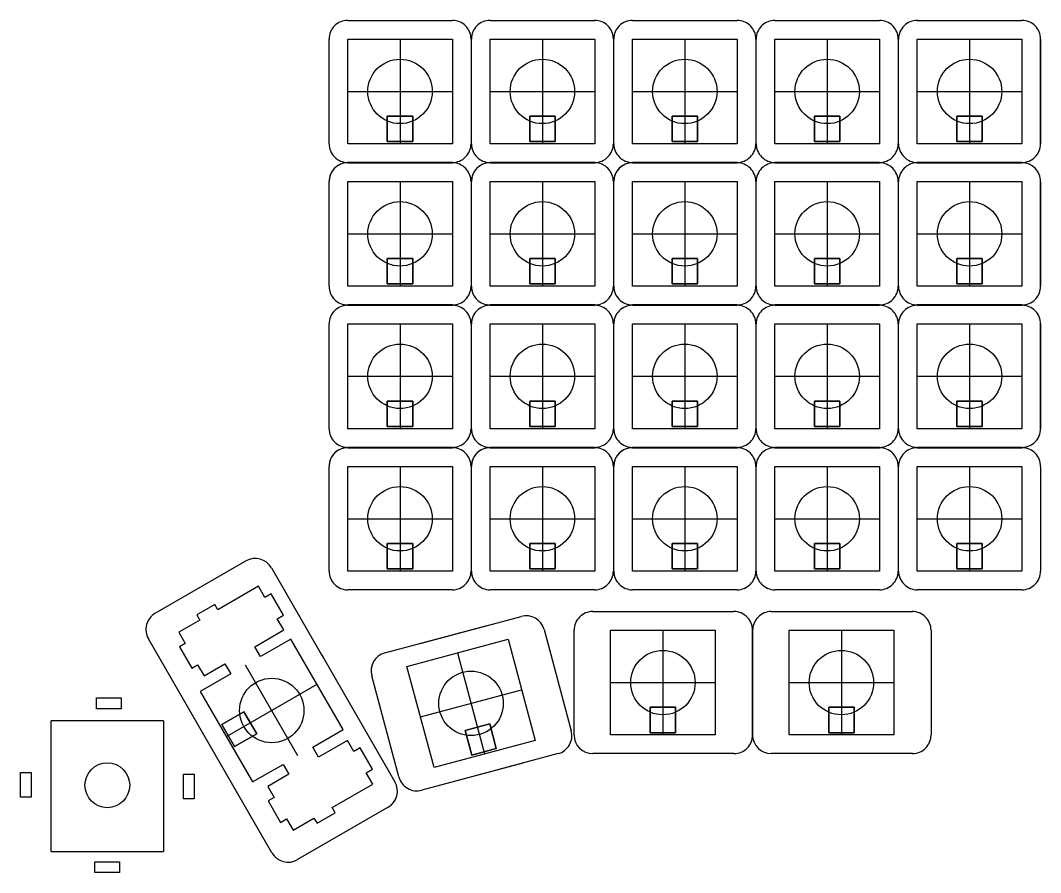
# Model space of a CAD drawing. Header units: millimetres. Extents: x -214 to 166, y 2 to 135.
# Drawn here: x 29.2 to 165.7, y 2.1 to 116.1 of the extents above; entities that cross this region are included whole.
import ezdxf

# ---------------------------------------------------------------- set-up
doc = ezdxf.new("R2010")
doc.units = ezdxf.units.MM
doc.layers.add('livello 7', color=6, linetype='Continuous', lineweight=25, true_color=0xff00ff)

msp = doc.modelspace()

# ---------------------------------------------------------------- linework, layer by layer
at = {"layer": 'livello 7', "color": 6, "true_color": 0xff00ff, "flags": 128}
for points in [[(73.02, 116.1, 0.414214), (70.52, 113.6)], [(89.52, 113.6, 0.414214), (87.02, 116.1)], [(92.07, 116.1, 0.414214), (89.57, 113.6)], [(108.57, 113.6, 0.414214), (106.07, 116.1)], [(111.12, 116.1, 0.414214), (108.62, 113.6)], [(127.62, 113.6, 0.414214), (125.12, 116.1)], [(130.17, 116.1, 0.414214), (127.67, 113.6)], [(146.67, 113.6, 0.414214), (144.17, 116.1)], [(149.22, 116.1, 0.414214), (146.72, 113.6)], [(149.22, 116.1, 0.414214), (146.72, 113.6)], [(165.72, 113.6, 0.414214), (163.22, 116.1)], [(165.72, 113.6, 0.414214), (163.22, 116.1)], [(70.52, 99.6, 0.414214), (73.02, 97.1)], [(87.02, 97.1, 0.414214), (89.52, 99.6)], [(89.57, 99.6, 0.414214), (92.07, 97.1)], [(106.07, 97.1, 0.414214), (108.57, 99.6)], [(108.62, 99.6, 0.414214), (111.12, 97.1)], [(125.12, 97.1, 0.414214), (127.62, 99.6)], [(127.67, 99.6, 0.414214), (130.17, 97.1)], [(144.17, 97.1, 0.414214), (146.67, 99.6)], [(146.72, 99.6, 0.414214), (149.22, 97.1)], [(146.72, 99.6, 0.414214), (149.22, 97.1)], [(163.22, 97.1, 0.414214), (165.72, 99.6)], [(163.22, 97.1, 0.414214), (165.72, 99.6)], [(73.02, 97.05, 0.414214), (70.52, 94.55)], [(73.02, 97.05, 0.41419), (70.52, 94.55)], [(89.52, 94.55, 0.414214), (87.02, 97.05)], [(89.52, 94.55, 0.414214), (87.02, 97.05)], [(92.07, 97.05, 0.414214), (89.57, 94.55)], [(92.07, 97.05, 0.41419), (89.57, 94.55)], [(108.57, 94.55, 0.414214), (106.07, 97.05)], [(108.57, 94.55, 0.414214), (106.07, 97.05)], [(111.12, 97.05, 0.414214), (108.62, 94.55)], [(111.12, 97.05, 0.41419), (108.62, 94.55)], [(127.62, 94.55, 0.414214), (125.12, 97.05)], [(127.62, 94.55, 0.414214), (125.12, 97.05)], [(130.17, 97.05, 0.414225), (127.67, 94.55)], [(130.17, 97.05, 0.414214), (127.67, 94.55)], [(146.67, 94.55, 0.414214), (144.17, 97.05)], [(146.67, 94.55, 0.414214), (144.17, 97.05)], [(149.22, 97.05, 0.414225), (146.72, 94.55)], [(149.22, 97.05, 0.414214), (146.72, 94.55)], [(149.22, 97.05, 0.414214), (146.72, 94.55)], [(165.72, 94.55, 0.414214), (163.22, 97.05)], [(70.52, 80.55, 0.414214), (73.02, 78.05)], [(87.02, 78.05, 0.414214), (89.52, 80.55)], [(89.57, 80.55, 0.414214), (92.07, 78.05)], [(106.07, 78.05, 0.414214), (108.57, 80.55)], [(108.62, 80.55, 0.414214), (111.12, 78.05)], [(125.12, 78.05, 0.414214), (127.62, 80.55)], [(127.67, 80.55, 0.414214), (130.17, 78.05)], [(144.17, 78.05, 0.414214), (146.67, 80.55)], [(146.72, 80.55, 0.414214), (149.22, 78.05)], [(146.72, 80.55, 0.414214), (149.22, 78.05)], [(163.22, 78.05, 0.414214), (165.72, 80.55)], [(163.22, 78.05, 0.414214), (165.72, 80.55)], [(73.02, 78, 0.414214), (70.52, 75.5)], [(73.02, 78, 0.414214), (70.52, 75.5)], [(89.52, 75.5, 0.414214), (87.02, 78)], [(89.52, 75.5, 0.414214), (87.02, 78)], [(92.07, 78, 0.414214), (89.57, 75.5)], [(92.07, 78, 0.414214), (89.57, 75.5)], [(108.57, 75.5, 0.414214), (106.07, 78)], [(108.57, 75.5, 0.414214), (106.07, 78)], [(111.12, 78, 0.414214), (108.62, 75.5)], [(111.12, 78, 0.414214), (108.62, 75.5)], [(127.62, 75.5, 0.414214), (125.12, 78)], [(127.62, 75.5, 0.414214), (125.12, 78)], [(130.17, 78, 0.414214), (127.67, 75.5)], [(130.17, 78, 0.414214), (127.67, 75.5)], [(146.67, 75.5, 0.414214), (144.17, 78)], [(146.67, 75.5, 0.414214), (144.17, 78)], [(149.22, 78, 0.414214), (146.72, 75.5)], [(149.22, 78, 0.414214), (146.72, 75.5)], [(149.22, 78, 0.414214), (146.72, 75.5)], [(165.72, 75.5, 0.414214), (163.22, 78)], [(165.72, 75.5, 0.414214), (163.22, 78)], [(165.72, 75.5, 0.414214), (163.22, 78)], [(70.52, 61.5, 0.414214), (73.02, 59)], [(87.02, 59, 0.414214), (89.52, 61.5)], [(89.57, 61.5, 0.414214), (92.07, 59)], [(106.07, 59, 0.414214), (108.57, 61.5)], [(108.62, 61.5, 0.414214), (111.12, 59)], [(125.12, 59, 0.414214), (127.62, 61.5)], [(127.67, 61.5, 0.414214), (130.17, 59)], [(144.17, 59, 0.414214), (146.67, 61.5)], [(146.72, 61.5, 0.414214), (149.22, 59)], [(146.72, 61.5, 0.414214), (149.22, 59)], [(163.22, 59, 0.414214), (165.72, 61.5)], [(163.22, 59, 0.414214), (165.72, 61.5)], [(73.02, 58.95, 0.414214), (70.52, 56.45)], [(73.02, 58.95, 0.41419), (70.52, 56.45)], [(89.52, 56.45, 0.414214), (87.02, 58.95)], [(89.52, 56.45, 0.414214), (87.02, 58.95)], [(92.07, 58.95, 0.414214), (89.57, 56.45)], [(92.07, 58.95, 0.41419), (89.57, 56.45)], [(108.57, 56.45, 0.414214), (106.07, 58.95)], [(108.57, 56.45, 0.414214), (106.07, 58.95)], [(111.12, 58.95, 0.414214), (108.62, 56.45)], [(111.12, 58.95, 0.41419), (108.62, 56.45)], [(127.62, 56.45, 0.414214), (125.12, 58.95)], [(127.62, 56.45, 0.414214), (125.12, 58.95)], [(130.17, 58.95, 0.414214), (127.67, 56.45)], [(130.17, 58.95, 0.414225), (127.67, 56.45)], [(146.67, 56.45, 0.414214), (144.17, 58.95)], [(146.67, 56.45, 0.414214), (144.17, 58.95)], [(149.22, 58.95, 0.414214), (146.72, 56.45)], [(149.22, 58.95, 0.414225), (146.72, 56.45)], [(149.22, 58.95, 0.414214), (146.72, 56.45)], [(165.72, 56.45, 0.414214), (163.22, 58.95)], [(165.72, 56.45, 0.414214), (163.22, 58.95)], [(165.72, 56.45, 0.414214), (163.22, 58.95)], [(62.81, 42.89, 0.41417), (59.4, 43.81)], [(70.52, 42.45, 0.414214), (73.02, 39.95)], [(87.02, 39.95, 0.414214), (89.52, 42.45)], [(89.57, 42.45, 0.414214), (92.07, 39.95)], [(106.07, 39.95, 0.414214), (108.57, 42.45)], [(108.62, 42.45, 0.414214), (111.12, 39.95)], [(125.12, 39.95, 0.414214), (127.62, 42.45)], [(127.67, 42.45, 0.414214), (130.17, 39.95)], [(144.17, 39.95, 0.414214), (146.67, 42.45)], [(146.72, 42.45, 0.414214), (149.22, 39.95)], [(146.72, 42.45, 0.414214), (149.22, 39.95)], [(163.22, 39.95, 0.414214), (165.72, 42.45)], [(163.22, 39.95, 0.414214), (165.72, 42.45)], [(105.81, 37.04, 0.414214), (103.31, 34.54)], [(127.19, 34.54, 0.414225), (124.69, 37.04)], [(129.69, 37.04, 0.414214), (127.19, 34.54)], [(151.07, 34.54, 0.414225), (148.57, 37.04)], [(47.27, 36.81, 0.414217), (46.36, 33.39)], [(99.3, 34.63, 0.414198), (96.24, 36.39)], [(78, 31.51, 0.414207), (76.23, 28.44)], [(101.16, 18.04, 0.414222), (102.92, 21.1)], [(103.31, 20.54, 0.414202), (105.81, 18.04)], [(124.69, 18.04, 0.414214), (127.19, 20.54)], [(127.19, 20.54, 0.414202), (129.69, 18.04)], [(148.57, 18.04, 0.414214), (151.07, 20.54)], [(78.42, 10.86, 0.414198), (79.34, 14.27)], [(79.86, 14.92, 0.414222), (82.92, 13.15)], [(62.88, 4.77, 0.414198), (66.3, 3.86)]]:
    msp.add_lwpolyline(points, format="xyb", dxfattribs=at)
for points in [[(73.02, 116.1), (87.02, 116.1)], [(92.07, 116.1), (106.07, 116.1)], [(111.12, 116.1), (125.12, 116.1)], [(130.17, 116.1), (144.17, 116.1)], [(149.22, 116.1), (163.22, 116.1)], [(149.22, 116.1), (163.22, 116.1)], [(70.52, 99.6), (70.52, 113.6)], [(73.02, 99.6), (73.02, 113.6)], [(73.02, 113.6), (87.02, 113.6)], [(80.02, 113.6), (80.02, 99.6)], [(87.02, 113.6), (87.02, 99.6)], [(89.52, 113.6), (89.52, 99.6)], [(89.57, 99.6), (89.57, 113.6)], [(92.07, 113.6), (106.07, 113.6)], [(92.07, 99.6), (92.07, 113.6)], [(99.07, 113.6), (99.07, 99.6)], [(106.07, 113.6), (106.07, 99.6)], [(108.57, 113.6), (108.57, 99.6)], [(108.62, 99.6), (108.62, 113.6)], [(111.12, 99.6), (111.12, 113.6)], [(111.12, 113.6), (125.12, 113.6)], [(118.12, 113.6), (118.12, 99.6)], [(125.12, 113.6), (125.12, 99.6)], [(127.62, 113.6), (127.62, 99.6)], [(127.67, 99.6), (127.67, 113.6)], [(130.17, 113.6), (144.17, 113.6)], [(130.17, 99.6), (130.17, 113.6)], [(137.17, 113.6), (137.17, 99.6)], [(144.17, 113.6), (144.17, 99.6)], [(146.67, 113.6), (146.67, 99.6)], [(146.72, 99.6), (146.72, 113.6)], [(146.72, 99.6), (146.72, 113.6)], [(149.22, 99.6), (149.22, 113.6)], [(149.22, 113.6), (163.22, 113.6)], [(149.22, 99.6), (149.22, 113.6)], [(149.22, 113.6), (163.22, 113.6)], [(156.22, 113.6), (156.22, 99.6)], [(156.22, 113.6), (156.22, 99.6)], [(163.22, 113.6), (163.22, 99.6)], [(163.22, 113.6), (163.22, 99.6)], [(165.72, 99.6), (165.72, 113.6)], [(165.72, 113.6), (165.72, 99.6)], [(73.02, 106.6), (87.02, 106.6)], [(92.07, 106.6), (106.07, 106.6)], [(111.12, 106.6), (125.12, 106.6)], [(130.17, 106.6), (144.17, 106.6)], [(149.22, 106.6), (163.22, 106.6)], [(149.22, 106.6), (163.22, 106.6)], [(78.32, 99.9), (78.32, 103.3)], [(78.32, 103.3), (81.72, 103.3)], [(81.72, 103.3), (78.32, 103.3)], [(78.32, 103.3), (78.32, 99.9)], [(81.72, 103.3), (81.72, 99.9)], [(81.72, 99.9), (81.72, 103.3)], [(97.37, 99.9), (97.37, 103.3)], [(97.37, 103.3), (100.77, 103.3)], [(100.77, 103.3), (97.37, 103.3)], [(97.37, 103.3), (97.37, 99.9)], [(100.77, 103.3), (100.77, 99.9)], [(100.77, 99.9), (100.77, 103.3)], [(116.42, 99.9), (116.42, 103.3)], [(116.42, 103.3), (119.82, 103.3)], [(119.82, 103.3), (116.42, 103.3)], [(116.42, 103.3), (116.42, 99.9)], [(119.82, 103.3), (119.82, 99.9)], [(119.82, 99.9), (119.82, 103.3)], [(135.47, 99.9), (135.47, 103.3)], [(135.47, 103.3), (138.87, 103.3)], [(138.87, 103.3), (135.47, 103.3)], [(135.47, 103.3), (135.47, 99.9)], [(138.87, 103.3), (138.87, 99.9)], [(138.87, 99.9), (138.87, 103.3)], [(154.52, 99.9), (154.52, 103.3)], [(154.52, 103.3), (157.92, 103.3)], [(157.92, 103.3), (154.52, 103.3)], [(154.52, 103.3), (154.52, 99.9)], [(157.92, 103.3), (157.92, 99.9)], [(157.92, 99.9), (157.92, 103.3)], [(81.72, 99.9), (78.32, 99.9)], [(78.32, 99.9), (81.72, 99.9)], [(100.77, 99.9), (97.37, 99.9)], [(97.37, 99.9), (100.77, 99.9)], [(119.82, 99.9), (116.42, 99.9)], [(116.42, 99.9), (119.82, 99.9)], [(138.87, 99.9), (135.47, 99.9)], [(135.47, 99.9), (138.87, 99.9)], [(157.92, 99.9), (154.52, 99.9)], [(154.52, 99.9), (157.92, 99.9)], [(87.02, 99.6), (73.02, 99.6)], [(106.07, 99.6), (92.07, 99.6)], [(125.12, 99.6), (111.12, 99.6)], [(144.17, 99.6), (130.17, 99.6)], [(163.22, 99.6), (149.22, 99.6)], [(163.22, 99.6), (149.22, 99.6)], [(87.02, 97.1), (73.02, 97.1)], [(73.02, 97.05), (87.02, 97.05)], [(73.02, 97.05), (87.02, 97.05)], [(106.07, 97.1), (92.07, 97.1)], [(92.07, 97.05), (106.07, 97.05)], [(92.07, 97.05), (106.07, 97.05)], [(125.12, 97.1), (111.12, 97.1)], [(111.12, 97.05), (125.12, 97.05)], [(111.12, 97.05), (125.12, 97.05)], [(144.17, 97.1), (130.17, 97.1)], [(130.17, 97.05), (144.17, 97.05)], [(130.17, 97.05), (144.17, 97.05)], [(163.22, 97.1), (149.22, 97.1)], [(163.22, 97.1), (149.22, 97.1)], [(149.22, 97.05), (163.22, 97.05)], [(149.22, 97.05), (163.22, 97.05)], [(149.22, 97.05), (163.22, 97.05)], [(70.52, 80.55), (70.52, 94.55)], [(73.02, 94.55), (87.02, 94.55)], [(73.02, 80.55), (73.02, 94.55)], [(73.02, 94.55), (87.02, 94.55)], [(80.02, 94.55), (80.02, 80.55)], [(87.02, 94.55), (87.02, 80.55)], [(89.52, 94.55), (89.52, 80.55)], [(89.57, 80.55), (89.57, 94.55)], [(92.07, 94.55), (106.07, 94.55)], [(92.07, 94.55), (106.07, 94.55)], [(92.07, 80.55), (92.07, 94.55)], [(99.07, 94.55), (99.07, 80.55)], [(106.07, 94.55), (106.07, 80.55)], [(108.57, 94.55), (108.57, 80.55)], [(108.62, 80.55), (108.62, 94.55)], [(111.12, 94.55), (125.12, 94.55)], [(111.12, 80.55), (111.12, 94.55)], [(111.12, 94.55), (125.12, 94.55)], [(118.12, 94.55), (118.12, 80.55)], [(125.12, 94.55), (125.12, 80.55)], [(127.62, 94.55), (127.62, 80.55)], [(127.67, 80.55), (127.67, 94.55)], [(130.17, 94.55), (144.17, 94.55)], [(130.17, 94.55), (144.17, 94.55)], [(130.17, 80.55), (130.17, 94.55)], [(137.17, 94.55), (137.17, 80.55)], [(144.17, 94.55), (144.17, 80.55)], [(146.67, 94.55), (146.67, 80.55)], [(146.72, 80.55), (146.72, 94.55)], [(146.72, 80.55), (146.72, 94.55)], [(149.22, 80.55), (149.22, 94.55)], [(149.22, 94.55), (163.22, 94.55)], [(149.22, 94.55), (163.22, 94.55)], [(149.22, 80.55), (149.22, 94.55)], [(149.22, 94.55), (163.22, 94.55)], [(156.22, 94.55), (156.22, 80.55)], [(156.22, 94.55), (156.22, 80.55)], [(163.22, 94.55), (163.22, 80.55)], [(163.22, 94.55), (163.22, 80.55)], [(165.72, 80.55), (165.72, 94.55)], [(165.72, 94.55), (165.72, 80.55)], [(73.02, 87.55), (87.02, 87.55)], [(73.02, 87.55), (87.02, 87.55)], [(92.07, 87.55), (106.07, 87.55)], [(92.07, 87.55), (106.07, 87.55)], [(111.12, 87.55), (125.12, 87.55)], [(111.12, 87.55), (125.12, 87.55)], [(130.17, 87.55), (144.17, 87.55)], [(130.17, 87.55), (144.17, 87.55)], [(149.22, 87.55), (163.22, 87.55)], [(149.22, 87.55), (163.22, 87.55)], [(149.22, 87.55), (163.22, 87.55)], [(78.32, 84.25), (81.72, 84.25)], [(78.32, 80.85), (78.32, 84.25)], [(81.72, 84.25), (78.32, 84.25)], [(78.32, 84.25), (78.32, 80.85)], [(81.72, 84.25), (81.72, 80.85)], [(81.72, 80.85), (81.72, 84.25)], [(97.37, 84.25), (100.77, 84.25)], [(97.37, 80.85), (97.37, 84.25)], [(100.77, 84.25), (97.37, 84.25)], [(97.37, 84.25), (97.37, 80.85)], [(100.77, 84.25), (100.77, 80.85)], [(100.77, 80.85), (100.77, 84.25)], [(116.42, 84.25), (119.82, 84.25)], [(116.42, 80.85), (116.42, 84.25)], [(119.82, 84.25), (116.42, 84.25)], [(116.42, 84.25), (116.42, 80.85)], [(119.82, 84.25), (119.82, 80.85)], [(119.82, 80.85), (119.82, 84.25)], [(135.47, 84.25), (138.87, 84.25)], [(135.47, 80.85), (135.47, 84.25)], [(138.87, 84.25), (135.47, 84.25)], [(135.47, 84.25), (135.47, 80.85)], [(138.87, 84.25), (138.87, 80.85)], [(138.87, 80.85), (138.87, 84.25)], [(154.52, 84.25), (157.92, 84.25)], [(154.52, 80.85), (154.52, 84.25)], [(157.92, 84.25), (154.52, 84.25)], [(154.52, 84.25), (154.52, 80.85)], [(157.92, 84.25), (157.92, 80.85)], [(157.92, 80.85), (157.92, 84.25)], [(87.02, 80.55), (73.02, 80.55)], [(81.72, 80.85), (78.32, 80.85)], [(78.32, 80.85), (81.72, 80.85)], [(106.07, 80.55), (92.07, 80.55)], [(100.77, 80.85), (97.37, 80.85)], [(97.37, 80.85), (100.77, 80.85)], [(125.12, 80.55), (111.12, 80.55)], [(119.82, 80.85), (116.42, 80.85)], [(116.42, 80.85), (119.82, 80.85)], [(144.17, 80.55), (130.17, 80.55)], [(138.87, 80.85), (135.47, 80.85)], [(135.47, 80.85), (138.87, 80.85)], [(163.22, 80.55), (149.22, 80.55)], [(163.22, 80.55), (149.22, 80.55)], [(157.92, 80.85), (154.52, 80.85)], [(154.52, 80.85), (157.92, 80.85)], [(87.02, 78.05), (73.02, 78.05)], [(73.02, 78), (87.02, 78)], [(73.02, 78), (87.02, 78)], [(106.07, 78.05), (92.07, 78.05)], [(92.07, 78), (106.07, 78)], [(92.07, 78), (106.07, 78)], [(125.12, 78.05), (111.12, 78.05)], [(111.12, 78), (125.12, 78)], [(111.12, 78), (125.12, 78)], [(144.17, 78.05), (130.17, 78.05)], [(130.17, 78), (144.17, 78)], [(130.17, 78), (144.17, 78)], [(163.22, 78.05), (149.22, 78.05)], [(163.22, 78.05), (149.22, 78.05)], [(149.22, 78), (163.22, 78)], [(149.22, 78), (163.22, 78)], [(149.22, 78), (163.22, 78)], [(70.52, 61.5), (70.52, 75.5)], [(73.02, 75.5), (87.02, 75.5)], [(73.02, 75.5), (87.02, 75.5)], [(73.02, 61.5), (73.02, 75.5)], [(80.02, 75.5), (80.02, 61.5)], [(87.02, 75.5), (87.02, 61.5)], [(89.52, 75.5), (89.52, 61.5)], [(89.57, 61.5), (89.57, 75.5)], [(92.07, 75.5), (106.07, 75.5)], [(92.07, 75.5), (106.07, 75.5)], [(92.07, 61.5), (92.07, 75.5)], [(99.07, 75.5), (99.07, 61.5)], [(106.07, 75.5), (106.07, 61.5)], [(108.57, 75.5), (108.57, 61.5)], [(108.62, 61.5), (108.62, 75.5)], [(111.12, 75.5), (125.12, 75.5)], [(111.12, 75.5), (125.12, 75.5)], [(111.12, 61.5), (111.12, 75.5)], [(118.12, 75.5), (118.12, 61.5)], [(125.12, 75.5), (125.12, 61.5)], [(127.62, 75.5), (127.62, 61.5)], [(127.67, 61.5), (127.67, 75.5)], [(130.17, 75.5), (144.17, 75.5)], [(130.17, 61.5), (130.17, 75.5)], [(130.17, 75.5), (144.17, 75.5)], [(137.17, 75.5), (137.17, 61.5)], [(144.17, 75.5), (144.17, 61.5)], [(146.67, 75.5), (146.67, 61.5)], [(146.72, 61.5), (146.72, 75.5)], [(146.72, 61.5), (146.72, 75.5)], [(149.22, 75.5), (163.22, 75.5)], [(149.22, 61.5), (149.22, 75.5)], [(149.22, 61.5), (149.22, 75.5)], [(149.22, 75.5), (163.22, 75.5)], [(149.22, 75.5), (163.22, 75.5)], [(156.22, 75.5), (156.22, 61.5)], [(156.22, 75.5), (156.22, 61.5)], [(163.22, 75.5), (163.22, 61.5)], [(163.22, 75.5), (163.22, 61.5)], [(165.72, 61.5), (165.72, 75.5)], [(165.72, 75.5), (165.72, 61.5)], [(73.02, 68.5), (87.02, 68.5)], [(73.02, 68.5), (87.02, 68.5)], [(92.07, 68.5), (106.07, 68.5)], [(92.07, 68.5), (106.07, 68.5)], [(111.12, 68.5), (125.12, 68.5)], [(111.12, 68.5), (125.12, 68.5)], [(130.17, 68.5), (144.17, 68.5)], [(130.17, 68.5), (144.17, 68.5)], [(149.22, 68.5), (163.22, 68.5)], [(149.22, 68.5), (163.22, 68.5)], [(149.22, 68.5), (163.22, 68.5)], [(78.32, 61.8), (78.32, 65.2)], [(78.32, 65.2), (81.72, 65.2)], [(81.72, 65.2), (78.32, 65.2)], [(78.32, 65.2), (78.32, 61.8)], [(81.72, 65.2), (81.72, 61.8)], [(81.72, 61.8), (81.72, 65.2)], [(97.37, 61.8), (97.37, 65.2)], [(97.37, 65.2), (100.77, 65.2)], [(100.77, 65.2), (97.37, 65.2)], [(97.37, 65.2), (97.37, 61.8)], [(100.77, 65.2), (100.77, 61.8)], [(100.77, 61.8), (100.77, 65.2)], [(116.42, 61.8), (116.42, 65.2)], [(116.42, 65.2), (119.82, 65.2)], [(119.82, 65.2), (116.42, 65.2)], [(116.42, 65.2), (116.42, 61.8)], [(119.82, 65.2), (119.82, 61.8)], [(119.82, 61.8), (119.82, 65.2)], [(135.47, 61.8), (135.47, 65.2)], [(135.47, 65.2), (138.87, 65.2)], [(138.87, 65.2), (135.47, 65.2)], [(135.47, 65.2), (135.47, 61.8)], [(138.87, 65.2), (138.87, 61.8)], [(138.87, 61.8), (138.87, 65.2)], [(154.52, 61.8), (154.52, 65.2)], [(154.52, 65.2), (157.92, 65.2)], [(157.92, 65.2), (154.52, 65.2)], [(154.52, 65.2), (154.52, 61.8)], [(157.92, 65.2), (157.92, 61.8)], [(157.92, 61.8), (157.92, 65.2)], [(87.02, 61.5), (73.02, 61.5)], [(81.72, 61.8), (78.32, 61.8)], [(78.32, 61.8), (81.72, 61.8)], [(106.07, 61.5), (92.07, 61.5)], [(100.77, 61.8), (97.37, 61.8)], [(97.37, 61.8), (100.77, 61.8)], [(125.12, 61.5), (111.12, 61.5)], [(119.82, 61.8), (116.42, 61.8)], [(116.42, 61.8), (119.82, 61.8)], [(144.17, 61.5), (130.17, 61.5)], [(138.87, 61.8), (135.47, 61.8)], [(135.47, 61.8), (138.87, 61.8)], [(163.22, 61.5), (149.22, 61.5)], [(163.22, 61.5), (149.22, 61.5)], [(157.92, 61.8), (154.52, 61.8)], [(154.52, 61.8), (157.92, 61.8)], [(87.02, 59), (73.02, 59)], [(73.02, 58.95), (87.02, 58.95)], [(73.02, 58.95), (87.02, 58.95)], [(106.07, 59), (92.07, 59)], [(92.07, 58.95), (106.07, 58.95)], [(92.07, 58.95), (106.07, 58.95)], [(125.12, 59), (111.12, 59)], [(111.12, 58.95), (125.12, 58.95)], [(111.12, 58.95), (125.12, 58.95)], [(144.17, 59), (130.17, 59)], [(130.17, 58.95), (144.17, 58.95)], [(130.17, 58.95), (144.17, 58.95)], [(163.22, 59), (149.22, 59)], [(163.22, 59), (149.22, 59)], [(149.22, 58.95), (163.22, 58.95)], [(149.22, 58.95), (163.22, 58.95)], [(149.22, 58.95), (163.22, 58.95)], [(70.52, 42.45), (70.52, 56.45)], [(73.02, 56.45), (87.02, 56.45)], [(73.02, 42.45), (73.02, 56.45)], [(73.02, 56.45), (87.02, 56.45)], [(80.02, 56.45), (80.02, 42.45)], [(87.02, 56.45), (87.02, 42.45)], [(89.52, 56.45), (89.52, 42.45)], [(89.57, 42.45), (89.57, 56.45)], [(92.07, 56.45), (106.07, 56.45)], [(92.07, 56.45), (106.07, 56.45)], [(92.07, 42.45), (92.07, 56.45)], [(99.07, 56.45), (99.07, 42.45)], [(106.07, 56.45), (106.07, 42.45)], [(108.57, 56.45), (108.57, 42.45)], [(108.62, 42.45), (108.62, 56.45)], [(111.12, 56.45), (125.12, 56.45)], [(111.12, 42.45), (111.12, 56.45)], [(111.12, 56.45), (125.12, 56.45)], [(118.12, 56.45), (118.12, 42.45)], [(125.12, 56.45), (125.12, 42.45)], [(127.62, 56.45), (127.62, 42.45)], [(127.67, 42.45), (127.67, 56.45)], [(130.17, 56.45), (144.17, 56.45)], [(130.17, 42.45), (130.17, 56.45)], [(130.17, 56.45), (144.17, 56.45)], [(137.17, 56.45), (137.17, 42.45)], [(144.17, 56.45), (144.17, 42.45)], [(146.67, 56.45), (146.67, 42.45)], [(146.72, 42.45), (146.72, 56.45)], [(146.72, 42.45), (146.72, 56.45)], [(149.22, 56.45), (163.22, 56.45)], [(149.22, 56.45), (163.22, 56.45)], [(149.22, 42.45), (149.22, 56.45)], [(149.22, 56.45), (163.22, 56.45)], [(149.22, 42.45), (149.22, 56.45)], [(156.22, 56.45), (156.22, 42.45)], [(156.22, 56.45), (156.22, 42.45)], [(163.22, 56.45), (163.22, 42.45)], [(163.22, 56.45), (163.22, 42.45)], [(165.72, 56.45), (165.72, 42.45)], [(165.72, 56.45), (165.72, 42.45)], [(73.02, 49.45), (87.02, 49.45)], [(73.02, 49.45), (87.02, 49.45)], [(92.07, 49.45), (106.07, 49.45)], [(92.07, 49.45), (106.07, 49.45)], [(111.12, 49.45), (125.12, 49.45)], [(111.12, 49.45), (125.12, 49.45)], [(130.17, 49.45), (144.17, 49.45)], [(130.17, 49.45), (144.17, 49.45)], [(149.22, 49.45), (163.22, 49.45)], [(149.22, 49.45), (163.22, 49.45)], [(149.22, 49.45), (163.22, 49.45)], [(78.32, 46.15), (81.72, 46.15)], [(78.32, 42.75), (78.32, 46.15)], [(81.72, 46.15), (78.32, 46.15)], [(78.32, 46.15), (78.32, 42.75)], [(81.72, 46.15), (81.72, 42.75)], [(81.72, 42.75), (81.72, 46.15)], [(97.37, 46.15), (100.77, 46.15)], [(97.37, 42.75), (97.37, 46.15)], [(100.77, 46.15), (97.37, 46.15)], [(97.37, 46.15), (97.37, 42.75)], [(100.77, 46.15), (100.77, 42.75)], [(100.77, 42.75), (100.77, 46.15)], [(116.42, 46.15), (119.82, 46.15)], [(116.42, 42.75), (116.42, 46.15)], [(119.82, 46.15), (116.42, 46.15)], [(116.42, 46.15), (116.42, 42.75)], [(119.82, 46.15), (119.82, 42.75)], [(119.82, 42.75), (119.82, 46.15)], [(135.47, 46.15), (138.87, 46.15)], [(135.47, 42.75), (135.47, 46.15)], [(138.87, 46.15), (135.47, 46.15)], [(135.47, 46.15), (135.47, 42.75)], [(138.87, 46.15), (138.87, 42.75)], [(138.87, 42.75), (138.87, 46.15)], [(154.52, 46.15), (157.92, 46.15)], [(154.52, 42.75), (154.52, 46.15)], [(157.92, 46.15), (154.52, 46.15)], [(154.52, 46.15), (154.52, 42.75)], [(157.92, 46.15), (157.92, 42.75)], [(157.92, 42.75), (157.92, 46.15)], [(47.27, 36.81), (59.4, 43.81)], [(62.81, 42.89), (69.48, 31.34)], [(87.02, 42.45), (73.02, 42.45)], [(81.72, 42.75), (78.32, 42.75)], [(78.32, 42.75), (81.72, 42.75)], [(106.07, 42.45), (92.07, 42.45)], [(100.77, 42.75), (97.37, 42.75)], [(97.37, 42.75), (100.77, 42.75)], [(125.12, 42.45), (111.12, 42.45)], [(119.82, 42.75), (116.42, 42.75)], [(116.42, 42.75), (119.82, 42.75)], [(144.17, 42.45), (130.17, 42.45)], [(138.87, 42.75), (135.47, 42.75)], [(135.47, 42.75), (138.87, 42.75)], [(163.22, 42.45), (149.22, 42.45)], [(163.22, 42.45), (149.22, 42.45)], [(157.92, 42.75), (154.52, 42.75)], [(154.52, 42.75), (157.92, 42.75)], [(61.08, 40.43), (55.65, 37.29)], [(61.95, 38.93), (61.08, 40.43)], [(87.02, 39.95), (73.02, 39.95)], [(106.07, 39.95), (92.07, 39.95)], [(125.12, 39.95), (111.12, 39.95)], [(144.17, 39.95), (130.17, 39.95)], [(163.22, 39.95), (149.22, 39.95)], [(163.22, 39.95), (149.22, 39.95)], [(62.8, 39.42), (61.95, 38.93)], [(64.45, 36.56), (62.8, 39.42)], [(55.24, 38), (52.82, 36.6)], [(55.65, 37.29), (55.24, 38)], [(105.81, 37.04), (119.81, 37.04)], [(110.69, 37.04), (124.69, 37.04)], [(129.69, 37.04), (143.69, 37.04)], [(134.57, 37.04), (148.57, 37.04)], [(53.23, 35.89), (50.43, 34.27)], [(52.82, 36.6), (53.23, 35.89)], [(63.6, 36.07), (64.45, 36.56)], [(64.46, 34.58), (63.6, 36.07)], [(82.72, 32.77), (96.24, 36.39)], [(50.43, 34.27), (51.29, 32.78)], [(60.59, 32.34), (64.46, 34.58)], [(78, 31.51), (91.52, 35.13)], [(99.3, 34.63), (102.92, 21.1)], [(103.31, 20.54), (103.31, 34.54)], [(108.19, 20.54), (108.19, 34.54)], [(108.19, 34.54), (122.19, 34.54)], [(115.19, 34.54), (115.19, 20.54)], [(122.19, 34.54), (122.19, 20.54)], [(127.19, 20.54), (127.19, 34.54)], [(127.19, 34.54), (127.19, 20.54)], [(132.07, 20.54), (132.07, 34.54)], [(132.07, 34.54), (146.07, 34.54)], [(139.07, 34.54), (139.07, 20.54)], [(146.07, 34.54), (146.07, 20.54)], [(151.07, 34.54), (151.07, 20.54)], [(62.88, 4.77), (46.36, 33.39)], [(51.29, 32.78), (50.5, 32.32)], [(65.42, 33.37), (61.35, 31.02)], [(72.42, 21.25), (65.42, 33.37)], [(80.95, 29.71), (94.47, 33.33)], [(94.47, 33.33), (98.1, 19.81)], [(50.5, 32.32), (52.15, 29.46)], [(61.35, 31.02), (60.59, 32.34)], [(87.71, 31.52), (91.33, 18)], [(53.81, 28.43), (56.6, 30.04)], [(56.6, 30.04), (57.37, 28.72)], [(69.48, 31.34), (69.81, 30.77)], [(69.81, 30.77), (79.34, 14.27)], [(52.15, 29.46), (52.94, 29.92)], [(52.94, 29.92), (53.81, 28.43)], [(57.37, 28.72), (53.3, 26.37)], [(66.36, 17.75), (59.36, 29.87)], [(84.57, 16.19), (80.95, 29.71)], [(56.8, 20.31), (68.92, 27.31)], [(56.8, 20.31), (68.92, 27.31)], [(79.86, 14.92), (76.23, 28.44)], [(108.19, 27.54), (122.19, 27.54)], [(132.07, 27.54), (146.07, 27.54)], [(53.3, 26.37), (60.3, 14.25)], [(82.76, 22.95), (96.28, 26.57)], [(39.41, 25.49), (42.71, 25.49)], [(39.41, 24.03), (39.41, 25.49)], [(42.71, 25.49), (42.71, 24.03)], [(42.71, 24.03), (39.41, 24.03)], [(56.19, 21.94), (59.14, 23.64)], [(59.14, 23.64), (56.19, 21.94)], [(59.14, 23.64), (60.84, 20.7)], [(60.84, 20.7), (59.14, 23.64)], [(113.49, 20.84), (113.49, 24.24)], [(113.49, 24.24), (116.89, 24.24)], [(116.89, 24.24), (113.49, 24.24)], [(113.49, 24.24), (113.49, 20.84)], [(116.89, 24.24), (116.89, 20.84)], [(116.89, 20.84), (116.89, 24.24)], [(137.37, 20.84), (137.37, 24.24)], [(137.37, 24.24), (140.77, 24.24)], [(140.77, 24.24), (137.37, 24.24)], [(137.37, 24.24), (137.37, 20.84)], [(140.77, 24.24), (140.77, 20.84)], [(140.77, 20.84), (140.77, 24.24)], [(33.36, 4.94), (33.36, 22.44)], [(48.36, 22.44), (33.36, 22.44)], [(48.36, 22.44), (48.36, 4.94)], [(57.89, 19), (56.19, 21.94)], [(56.19, 21.94), (57.89, 19)], [(88.74, 21.13), (92.02, 22.01)], [(92.02, 22.01), (88.74, 21.13)], [(92.02, 22.01), (92.9, 18.73)], [(92.9, 18.73), (92.02, 22.01)], [(60.84, 20.7), (57.89, 19)], [(57.89, 19), (60.84, 20.7)], [(68.35, 18.9), (72.42, 21.25)], [(89.62, 17.85), (88.74, 21.13)], [(88.74, 21.13), (89.62, 17.85)], [(122.19, 20.54), (108.19, 20.54)], [(116.89, 20.84), (113.49, 20.84)], [(113.49, 20.84), (116.89, 20.84)], [(146.07, 20.54), (132.07, 20.54)], [(140.77, 20.84), (137.37, 20.84)], [(137.37, 20.84), (140.77, 20.84)], [(72.98, 19.81), (69.11, 17.58)], [(73.85, 18.32), (72.98, 19.81)], [(98.1, 19.81), (84.57, 16.19)], [(69.11, 17.58), (68.35, 18.9)], [(74.7, 18.81), (73.85, 18.32)], [(76.35, 15.95), (74.7, 18.81)], [(101.16, 18.04), (87.63, 14.42)], [(92.9, 18.73), (89.62, 17.85)], [(89.62, 17.85), (92.9, 18.73)], [(119.81, 18.04), (105.81, 18.04)], [(124.69, 18.04), (110.69, 18.04)], [(143.69, 18.04), (129.69, 18.04)], [(148.57, 18.04), (134.57, 18.04)], [(60.3, 14.25), (64.37, 16.6)], [(64.37, 16.6), (65.13, 15.28)], [(96.44, 16.78), (82.92, 13.15)], [(29.23, 15.51), (30.69, 15.51)], [(29.23, 12.21), (29.23, 15.51)], [(30.69, 15.51), (30.69, 12.21)], [(51.03, 15.31), (52.49, 15.31)], [(51.03, 12.01), (51.03, 15.31)], [(52.49, 15.31), (52.49, 12.01)], [(65.13, 15.28), (62.33, 13.66)], [(75.5, 15.46), (76.35, 15.95)], [(76.36, 13.97), (75.5, 15.46)], [(62.33, 13.66), (63.19, 12.17)], [(70.93, 10.83), (76.36, 13.97)], [(30.69, 12.21), (29.23, 12.21)], [(52.49, 12.01), (51.03, 12.01)], [(63.19, 12.17), (62.4, 11.71)], [(62.4, 11.71), (64.05, 8.85)], [(78.42, 10.86), (66.3, 3.86)], [(68.92, 8.72), (71.34, 10.12)], [(71.34, 10.12), (70.93, 10.83)], [(64.05, 8.85), (64.84, 9.31)], [(64.84, 9.31), (65.71, 7.82)], [(65.71, 7.82), (68.5, 9.43)], [(68.5, 9.43), (68.92, 8.72)], [(33.36, 4.94), (48.36, 4.94)], [(39.21, 3.59), (42.51, 3.59)], [(39.21, 2.13), (39.21, 3.59)], [(42.51, 3.59), (42.51, 2.13)], [(42.51, 2.13), (39.21, 2.13)]]:
    msp.add_lwpolyline(points, dxfattribs=at)
at = {"layer": 'livello 7', "color": 6, "true_color": 0xff00ff}
for centre, radius in [((80.02, 106.6), 4.31), ((99.07, 106.6), 4.31), ((118.12, 106.6), 4.31), ((137.17, 106.6), 4.31), ((156.22, 106.6), 4.31), ((156.22, 106.6), 4.31), ((80.02, 87.55), 4.31), ((99.07, 87.55), 4.31), ((118.12, 87.55), 4.31), ((137.17, 87.55), 4.31), ((156.22, 87.55), 4.31), ((156.22, 87.55), 4.31), ((80.02, 68.5), 4.31), ((99.07, 68.5), 4.31), ((118.12, 68.5), 4.31), ((137.17, 68.5), 4.31), ((156.22, 68.5), 4.31), ((156.22, 68.5), 4.31), ((80.02, 49.45), 4.31), ((99.07, 49.45), 4.31), ((118.12, 49.45), 4.31), ((137.17, 49.45), 4.31), ((156.22, 49.45), 4.31), ((156.22, 49.45), 4.31), ((115.19, 27.54), 4.31), ((139.07, 27.54), 4.31), ((89.52, 24.76), 4.31), ((62.86, 23.81), 4.31), ((40.86, 13.81), 3)]:
    msp.add_circle(centre, radius, dxfattribs=at)

doc.saveas('drawing.dxf')
